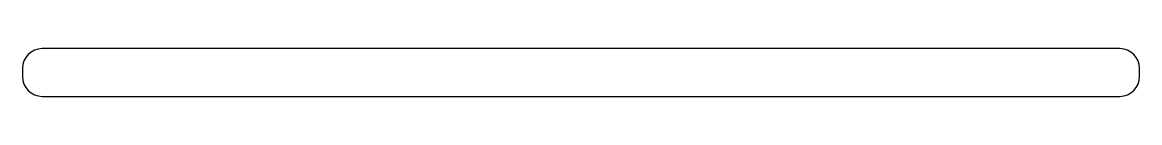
# Model space of a CAD drawing. Header units: millimetres. Extents: x -700 to 700, y -30 to 30.
import ezdxf

# ---------------------------------------------------------------- set-up
doc = ezdxf.new("R2010")
doc.units = ezdxf.units.MM

msp = doc.modelspace()

# ---------------------------------------------------------------- linework, layer by layer
at = {"layer": 'NT_VAN_PHONG'}
for p, q in [((675, 30), (-675, 30)), ((-700, 5), (-700, -5)), ((700, -5), (700, 5)), ((-675, -30), (675, -30))]:
    msp.add_line(p, q, dxfattribs=at)
for centre, start, end in [((-675, 5), 90, 180), ((675, 5), 0, 90), ((-675, -5), 180, 270), ((675, -5), -90, 0)]:
    msp.add_arc(centre, 25, start, end, dxfattribs=at)

doc.saveas('drawing.dxf')
